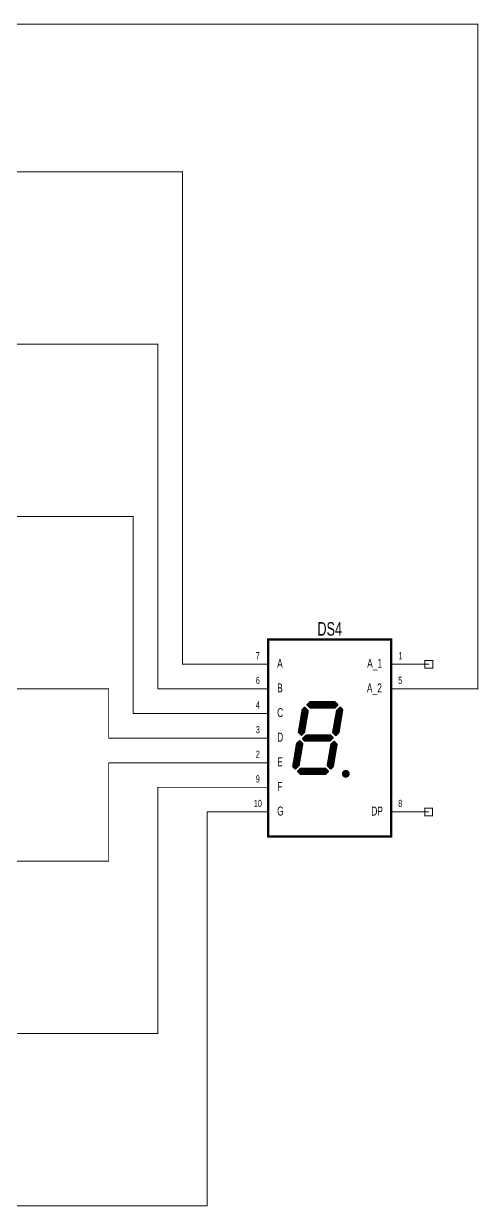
# Model space of a CAD drawing. Extents: x -9.1 to 18.8, y -6.3 to 0.3.
# Drawn here: x 16.955 to 18.802, y -4.602 to 0.202 of the extents above; entities that cross this region are included whole.
import ezdxf
from ezdxf.enums import TextEntityAlignment as Align

# ---------------------------------------------------------------- set-up
doc = ezdxf.new("R2010")
doc.units = 0
for name, color, linetype in [('Element', 253, 'CONTINUOUS'), ('Net', 50, 'CONTINUOUS'), ('Pin', 50, 'CONTINUOUS')]:
    doc.layers.add(name, color=color, linetype=linetype)

msp = doc.modelspace()

# ---------------------------------------------------------------- linework, layer by layer
at = {"layer": 'Element', "linetype": 'CONTINUOUS'}
for points, const_width in [([(17.9479, -2.3), (18.4479, -2.3), (18.4479, -3.1), (17.9479, -3.1), (17.9479, -2.3)], 0.0098), ([(18.0734, -2.676), (18.0884, -2.585)], 0.01), ([(18.0984, -2.59), (18.0834, -2.675)], 0.016), ([(18.0884, -2.585), (18.0964, -2.577)], 0.01), ([(18.1084, -2.589), (18.0934, -2.676)], 0.01), ([(18.0964, -2.577), (18.1084, -2.589)], 0.01), ([(18.1084, -2.565), (18.1184, -2.555)], 0.01), ([(18.1184, -2.575), (18.1084, -2.565)], 0.01), ([(18.2184, -2.565), (18.1184, -2.565)], 0.016), ([(18.1184, -2.555), (18.2184, -2.555)], 0.01), ([(18.2184, -2.575), (18.1184, -2.575)], 0.01), ([(18.2284, -2.589), (18.2124, -2.676)], 0.01), ([(18.2184, -2.555), (18.2284, -2.565)], 0.01), ([(18.2284, -2.565), (18.2184, -2.575)], 0.01), ([(18.2384, -2.59), (18.2234, -2.675)], 0.016), ([(18.2404, -2.577), (18.2284, -2.589)], 0.01), ([(18.2334, -2.677), (18.2484, -2.585)], 0.01), ([(18.2484, -2.585), (18.2404, -2.577)], 0.01), ([(18.0834, -2.686), (18.0734, -2.676)], 0.01), ([(18.0934, -2.676), (18.0834, -2.686)], 0.01), ([(18.0904, -2.703), (18.1034, -2.69)], 0.01), ([(18.1034, -2.69), (18.2014, -2.69)], 0.01), ([(18.2014, -2.69), (18.2094, -2.698)], 0.01), ([(18.2124, -2.676), (18.2234, -2.687)], 0.01), ([(18.2234, -2.687), (18.2334, -2.677)], 0.01), ([(18.0654, -2.724), (18.0504, -2.815)], 0.01), ([(18.0584, -2.815), (18.0734, -2.725)], 0.016), ([(18.0764, -2.713), (18.0654, -2.724)], 0.01), ([(18.0714, -2.81), (18.0864, -2.723)], 0.01), ([(18.0764, -2.713), (18.0864, -2.723)], 0.01), ([(18.0974, -2.71), (18.0904, -2.703)], 0.01), ([(18.0984, -2.7), (18.1984, -2.7)], 0.016), ([(18.1974, -2.71), (18.0974, -2.71)], 0.01), ([(18.2054, -2.726), (18.1904, -2.811)], 0.01), ([(18.2134, -2.73), (18.1984, -2.81)], 0.016), ([(18.2094, -2.698), (18.1974, -2.71)], 0.01), ([(18.2154, -2.716), (18.2054, -2.726)], 0.01), ([(18.2104, -2.815), (18.2254, -2.726)], 0.01), ([(18.2254, -2.726), (18.2154, -2.716)], 0.01), ([(18.0504, -2.815), (18.0584, -2.823)], 0.01), ([(18.0584, -2.823), (18.0714, -2.81)], 0.01), ([(18.0704, -2.835), (18.0804, -2.825)], 0.01), ([(18.0804, -2.845), (18.0704, -2.835)], 0.01), ([(18.0804, -2.825), (18.1804, -2.825)], 0.01), ([(18.1784, -2.835), (18.0834, -2.835)], 0.016), ([(18.1804, -2.825), (18.1904, -2.835)], 0.01), ([(18.1904, -2.835), (18.1804, -2.845)], 0.01), ([(18.1904, -2.811), (18.2024, -2.823)], 0.01), ([(18.2024, -2.823), (18.2104, -2.815)], 0.01), ([(18.2534, -2.845), (18.2539, -2.8481), (18.2553, -2.8509), (18.2575, -2.8531), (18.2603, -2.8545), (18.2634, -2.855), (18.2665, -2.8545), (18.2693, -2.8531), (18.2715, -2.8509), (18.2729, -2.8481), (18.2734, -2.845), (18.2729, -2.8419), (18.2715, -2.8391), (18.2693, -2.8369), (18.2665, -2.8355), (18.2634, -2.835), (18.2603, -2.8355), (18.2575, -2.8369), (18.2553, -2.8391), (18.2539, -2.8419), (18.2534, -2.845)], 0.012), ([(18.1804, -2.845), (18.0804, -2.845)], 0.01), ([(18.2584, -2.845), (18.2684, -2.845)], 0.012)]:
    msp.add_lwpolyline(points, dxfattribs=dict(at, const_width=const_width))
for points, const_width in [([(18.0859, -2.585, 1), (18.0909, -2.585, 1), (18.0859, -2.585, 1)], 0.005), ([(18.0859, -2.585, 1), (18.0909, -2.585, 1), (18.0859, -2.585, 1)], 0.005), ([(18.0944, -2.59, 1), (18.1024, -2.59, 1), (18.0944, -2.59, 1)], 0.008), ([(18.0939, -2.577, 1), (18.0989, -2.577, 1), (18.0939, -2.577, 1)], 0.005), ([(18.0939, -2.577, 1), (18.0989, -2.577, 1), (18.0939, -2.577, 1)], 0.005), ([(18.1059, -2.565, 1), (18.1109, -2.565, 1), (18.1059, -2.565, 1)], 0.005), ([(18.1059, -2.565, 1), (18.1109, -2.565, 1), (18.1059, -2.565, 1)], 0.005), ([(18.1059, -2.589, 1), (18.1109, -2.589, 1), (18.1059, -2.589, 1)], 0.005), ([(18.1059, -2.589, 1), (18.1109, -2.589, 1), (18.1059, -2.589, 1)], 0.005), ([(18.1144, -2.565, 1), (18.1224, -2.565, 1), (18.1144, -2.565, 1)], 0.008), ([(18.1159, -2.555, 1), (18.1209, -2.555, 1), (18.1159, -2.555, 1)], 0.005), ([(18.1159, -2.555, 1), (18.1209, -2.555, 1), (18.1159, -2.555, 1)], 0.005), ([(18.1159, -2.575, 1), (18.1209, -2.575, 1), (18.1159, -2.575, 1)], 0.005), ([(18.1159, -2.575, 1), (18.1209, -2.575, 1), (18.1159, -2.575, 1)], 0.005), ([(18.2144, -2.565, 1), (18.2224, -2.565, 1), (18.2144, -2.565, 1)], 0.008), ([(18.2159, -2.555, 1), (18.2209, -2.555, 1), (18.2159, -2.555, 1)], 0.005), ([(18.2159, -2.555, 1), (18.2209, -2.555, 1), (18.2159, -2.555, 1)], 0.005), ([(18.2159, -2.575, 1), (18.2209, -2.575, 1), (18.2159, -2.575, 1)], 0.005), ([(18.2159, -2.575, 1), (18.2209, -2.575, 1), (18.2159, -2.575, 1)], 0.005), ([(18.2259, -2.565, 1), (18.2309, -2.565, 1), (18.2259, -2.565, 1)], 0.005), ([(18.2259, -2.565, 1), (18.2309, -2.565, 1), (18.2259, -2.565, 1)], 0.005), ([(18.2259, -2.589, 1), (18.2309, -2.589, 1), (18.2259, -2.589, 1)], 0.005), ([(18.2259, -2.589, 1), (18.2309, -2.589, 1), (18.2259, -2.589, 1)], 0.005), ([(18.2344, -2.59, 1), (18.2424, -2.59, 1), (18.2344, -2.59, 1)], 0.008), ([(18.2379, -2.577, 1), (18.2429, -2.577, 1), (18.2379, -2.577, 1)], 0.005), ([(18.2379, -2.577, 1), (18.2429, -2.577, 1), (18.2379, -2.577, 1)], 0.005), ([(18.2459, -2.585, 1), (18.2509, -2.585, 1), (18.2459, -2.585, 1)], 0.005), ([(18.2459, -2.585, 1), (18.2509, -2.585, 1), (18.2459, -2.585, 1)], 0.005), ([(18.0709, -2.676, 1), (18.0759, -2.676, 1), (18.0709, -2.676, 1)], 0.005), ([(18.0709, -2.676, 1), (18.0759, -2.676, 1), (18.0709, -2.676, 1)], 0.005), ([(18.0794, -2.675, 1), (18.0874, -2.675, 1), (18.0794, -2.675, 1)], 0.008), ([(18.0809, -2.686, 1), (18.0859, -2.686, 1), (18.0809, -2.686, 1)], 0.005), ([(18.0809, -2.686, 1), (18.0859, -2.686, 1), (18.0809, -2.686, 1)], 0.005), ([(18.0909, -2.676, 1), (18.0959, -2.676, 1), (18.0909, -2.676, 1)], 0.005), ([(18.0909, -2.676, 1), (18.0959, -2.676, 1), (18.0909, -2.676, 1)], 0.005), ([(18.1009, -2.69, 1), (18.1059, -2.69, 1), (18.1009, -2.69, 1)], 0.005), ([(18.1009, -2.69, 1), (18.1059, -2.69, 1), (18.1009, -2.69, 1)], 0.005), ([(18.1989, -2.69, 1), (18.2039, -2.69, 1), (18.1989, -2.69, 1)], 0.005), ([(18.1989, -2.69, 1), (18.2039, -2.69, 1), (18.1989, -2.69, 1)], 0.005), ([(18.2099, -2.676, 1), (18.2149, -2.676, 1), (18.2099, -2.676, 1)], 0.005), ([(18.2099, -2.676, 1), (18.2149, -2.676, 1), (18.2099, -2.676, 1)], 0.005), ([(18.2194, -2.675, 1), (18.2274, -2.675, 1), (18.2194, -2.675, 1)], 0.008), ([(18.2209, -2.687, 1), (18.2259, -2.687, 1), (18.2209, -2.687, 1)], 0.005), ([(18.2209, -2.687, 1), (18.2259, -2.687, 1), (18.2209, -2.687, 1)], 0.005), ([(18.2309, -2.677, 1), (18.2359, -2.677, 1), (18.2309, -2.677, 1)], 0.005), ([(18.2309, -2.677, 1), (18.2359, -2.677, 1), (18.2309, -2.677, 1)], 0.005), ([(18.0629, -2.724, 1), (18.0679, -2.724, 1), (18.0629, -2.724, 1)], 0.005), ([(18.0629, -2.724, 1), (18.0679, -2.724, 1), (18.0629, -2.724, 1)], 0.005), ([(18.0694, -2.725, 1), (18.0774, -2.725, 1), (18.0694, -2.725, 1)], 0.008), ([(18.0739, -2.713, 1), (18.0789, -2.713, 1), (18.0739, -2.713, 1)], 0.005), ([(18.0739, -2.713, 1), (18.0789, -2.713, 1), (18.0739, -2.713, 1)], 0.005), ([(18.0839, -2.723, 1), (18.0889, -2.723, 1), (18.0839, -2.723, 1)], 0.005), ([(18.0839, -2.723, 1), (18.0889, -2.723, 1), (18.0839, -2.723, 1)], 0.005), ([(18.0879, -2.703, 1), (18.0929, -2.703, 1), (18.0879, -2.703, 1)], 0.005), ([(18.0879, -2.703, 1), (18.0929, -2.703, 1), (18.0879, -2.703, 1)], 0.005), ([(18.0944, -2.7, 1), (18.1024, -2.7, 1), (18.0944, -2.7, 1)], 0.008), ([(18.0949, -2.71, 1), (18.0999, -2.71, 1), (18.0949, -2.71, 1)], 0.005), ([(18.0949, -2.71, 1), (18.0999, -2.71, 1), (18.0949, -2.71, 1)], 0.005), ([(18.1944, -2.7, 1), (18.2024, -2.7, 1), (18.1944, -2.7, 1)], 0.008), ([(18.1949, -2.71, 1), (18.1999, -2.71, 1), (18.1949, -2.71, 1)], 0.005), ([(18.1949, -2.71, 1), (18.1999, -2.71, 1), (18.1949, -2.71, 1)], 0.005), ([(18.2029, -2.726, 1), (18.2079, -2.726, 1), (18.2029, -2.726, 1)], 0.005), ([(18.2029, -2.726, 1), (18.2079, -2.726, 1), (18.2029, -2.726, 1)], 0.005), ([(18.2069, -2.698, 1), (18.2119, -2.698, 1), (18.2069, -2.698, 1)], 0.005), ([(18.2069, -2.698, 1), (18.2119, -2.698, 1), (18.2069, -2.698, 1)], 0.005), ([(18.2094, -2.73, 1), (18.2174, -2.73, 1), (18.2094, -2.73, 1)], 0.008), ([(18.2129, -2.716, 1), (18.2179, -2.716, 1), (18.2129, -2.716, 1)], 0.005), ([(18.2129, -2.716, 1), (18.2179, -2.716, 1), (18.2129, -2.716, 1)], 0.005), ([(18.2229, -2.726, 1), (18.2279, -2.726, 1), (18.2229, -2.726, 1)], 0.005), ([(18.2229, -2.726, 1), (18.2279, -2.726, 1), (18.2229, -2.726, 1)], 0.005), ([(18.0479, -2.815, 1), (18.0529, -2.815, 1), (18.0479, -2.815, 1)], 0.005), ([(18.0479, -2.815, 1), (18.0529, -2.815, 1), (18.0479, -2.815, 1)], 0.005), ([(18.0544, -2.815, 1), (18.0624, -2.815, 1), (18.0544, -2.815, 1)], 0.008), ([(18.0559, -2.823, 1), (18.0609, -2.823, 1), (18.0559, -2.823, 1)], 0.005), ([(18.0559, -2.823, 1), (18.0609, -2.823, 1), (18.0559, -2.823, 1)], 0.005), ([(18.0679, -2.835, 1), (18.0729, -2.835, 1), (18.0679, -2.835, 1)], 0.005), ([(18.0679, -2.835, 1), (18.0729, -2.835, 1), (18.0679, -2.835, 1)], 0.005), ([(18.0689, -2.81, 1), (18.0739, -2.81, 1), (18.0689, -2.81, 1)], 0.005), ([(18.0689, -2.81, 1), (18.0739, -2.81, 1), (18.0689, -2.81, 1)], 0.005), ([(18.0779, -2.825, 1), (18.0829, -2.825, 1), (18.0779, -2.825, 1)], 0.005), ([(18.0779, -2.825, 1), (18.0829, -2.825, 1), (18.0779, -2.825, 1)], 0.005), ([(18.0794, -2.835, 1), (18.0874, -2.835, 1), (18.0794, -2.835, 1)], 0.008), ([(18.1744, -2.835, 1), (18.1824, -2.835, 1), (18.1744, -2.835, 1)], 0.008), ([(18.1779, -2.825, 1), (18.1829, -2.825, 1), (18.1779, -2.825, 1)], 0.005), ([(18.1779, -2.825, 1), (18.1829, -2.825, 1), (18.1779, -2.825, 1)], 0.005), ([(18.1879, -2.811, 1), (18.1929, -2.811, 1), (18.1879, -2.811, 1)], 0.005), ([(18.1879, -2.811, 1), (18.1929, -2.811, 1), (18.1879, -2.811, 1)], 0.005), ([(18.1879, -2.835, 1), (18.1929, -2.835, 1), (18.1879, -2.835, 1)], 0.005), ([(18.1879, -2.835, 1), (18.1929, -2.835, 1), (18.1879, -2.835, 1)], 0.005), ([(18.1944, -2.81, 1), (18.2024, -2.81, 1), (18.1944, -2.81, 1)], 0.008), ([(18.1999, -2.823, 1), (18.2049, -2.823, 1), (18.1999, -2.823, 1)], 0.005), ([(18.1999, -2.823, 1), (18.2049, -2.823, 1), (18.1999, -2.823, 1)], 0.005), ([(18.2079, -2.815, 1), (18.2129, -2.815, 1), (18.2079, -2.815, 1)], 0.005), ([(18.2079, -2.815, 1), (18.2129, -2.815, 1), (18.2079, -2.815, 1)], 0.005), ([(18.0779, -2.845, 1), (18.0829, -2.845, 1), (18.0779, -2.845, 1)], 0.005), ([(18.0779, -2.845, 1), (18.0829, -2.845, 1), (18.0779, -2.845, 1)], 0.005), ([(18.1779, -2.845, 1), (18.1829, -2.845, 1), (18.1779, -2.845, 1)], 0.005), ([(18.1779, -2.845, 1), (18.1829, -2.845, 1), (18.1779, -2.845, 1)], 0.005), ([(18.2504, -2.845, 1), (18.2564, -2.845, 1), (18.2504, -2.845, 1)], 0.006), ([(18.2554, -2.845, 1), (18.2614, -2.845, 1), (18.2554, -2.845, 1)], 0.006), ([(18.2654, -2.845, 1), (18.2714, -2.845, 1), (18.2654, -2.845, 1)], 0.006)]:
    msp.add_lwpolyline(points, format="xyb", dxfattribs=dict(at, const_width=const_width))
at = {"layer": 'Net', "linetype": 'CONTINUOUS', "const_width": 0.0039}
for points in [[(12.6, 0.2), (18.8, 0.2)], [(18.8, 0.2), (18.8, -2.5)], [(16.7, -0.4), (17.6, -0.4)], [(17.6, -0.4), (17.6, -2.4)], [(16.7, -1.1), (17.5, -1.1)], [(17.5, -1.1), (17.5, -2.5)], [(16.7, -1.8), (17.4, -1.8)], [(17.4, -1.8), (17.4, -2.6)], [(17.6, -2.4), (17.7953, -2.4)], [(16.7, -2.5), (17.3, -2.5)], [(17.3, -2.5), (17.3, -2.7)], [(17.5, -2.5), (17.7953, -2.5)], [(18.8, -2.5), (18.5999, -2.5)], [(17.4, -2.6), (17.7953, -2.6)], [(17.3, -2.7), (17.7953, -2.7)], [(17.3, -3.2), (17.3, -2.8)], [(17.3, -2.8), (17.7953, -2.8)], [(17.5, -3.9), (17.5, -2.9)], [(17.5, -2.9), (17.7953, -2.9)], [(17.7, -4.6), (17.7, -3)], [(17.7, -3), (17.7953, -3)], [(16.7, -3.2), (17.3, -3.2)], [(16.7, -3.9), (17.5, -3.9)], [(16.7, -4.6), (17.7, -4.6)]]:
    msp.add_lwpolyline(points, dxfattribs=at)
at = {"layer": 'Net', "linetype": 'CONTINUOUS', "const_width": 0.002}
for points in [[(18.799, 0.2, 1), (18.801, 0.2, 1), (18.799, 0.2, 1)], [(18.799, 0.2, 1), (18.801, 0.2, 1), (18.799, 0.2, 1)], [(17.599, -0.4, 1), (17.601, -0.4, 1), (17.599, -0.4, 1)], [(17.599, -0.4, 1), (17.601, -0.4, 1), (17.599, -0.4, 1)], [(17.499, -1.1, 1), (17.501, -1.1, 1), (17.499, -1.1, 1)], [(17.499, -1.1, 1), (17.501, -1.1, 1), (17.499, -1.1, 1)], [(17.399, -1.8, 1), (17.401, -1.8, 1), (17.399, -1.8, 1)], [(17.399, -1.8, 1), (17.401, -1.8, 1), (17.399, -1.8, 1)], [(17.599, -2.4, 1), (17.601, -2.4, 1), (17.599, -2.4, 1)], [(17.599, -2.4, 1), (17.601, -2.4, 1), (17.599, -2.4, 1)], [(17.7943, -2.4, 1), (17.7963, -2.4, 1), (17.7943, -2.4, 1)], [(17.299, -2.5, 1), (17.301, -2.5, 1), (17.299, -2.5, 1)], [(17.299, -2.5, 1), (17.301, -2.5, 1), (17.299, -2.5, 1)], [(17.499, -2.5, 1), (17.501, -2.5, 1), (17.499, -2.5, 1)], [(17.499, -2.5, 1), (17.501, -2.5, 1), (17.499, -2.5, 1)], [(17.7943, -2.5, 1), (17.7963, -2.5, 1), (17.7943, -2.5, 1)], [(18.5989, -2.5, 1), (18.6008, -2.5, 1), (18.5989, -2.5, 1)], [(18.799, -2.5, 1), (18.801, -2.5, 1), (18.799, -2.5, 1)], [(18.799, -2.5, 1), (18.801, -2.5, 1), (18.799, -2.5, 1)], [(17.399, -2.6, 1), (17.401, -2.6, 1), (17.399, -2.6, 1)], [(17.399, -2.6, 1), (17.401, -2.6, 1), (17.399, -2.6, 1)], [(17.7943, -2.6, 1), (17.7963, -2.6, 1), (17.7943, -2.6, 1)], [(17.299, -2.7, 1), (17.301, -2.7, 1), (17.299, -2.7, 1)], [(17.299, -2.7, 1), (17.301, -2.7, 1), (17.299, -2.7, 1)], [(17.7943, -2.7, 1), (17.7963, -2.7, 1), (17.7943, -2.7, 1)], [(17.299, -2.8, 1), (17.301, -2.8, 1), (17.299, -2.8, 1)], [(17.299, -2.8, 1), (17.301, -2.8, 1), (17.299, -2.8, 1)], [(17.7943, -2.8, 1), (17.7963, -2.8, 1), (17.7943, -2.8, 1)], [(17.499, -2.9, 1), (17.501, -2.9, 1), (17.499, -2.9, 1)], [(17.499, -2.9, 1), (17.501, -2.9, 1), (17.499, -2.9, 1)], [(17.7943, -2.9, 1), (17.7963, -2.9, 1), (17.7943, -2.9, 1)], [(17.699, -3, 1), (17.701, -3, 1), (17.699, -3, 1)], [(17.699, -3, 1), (17.701, -3, 1), (17.699, -3, 1)], [(17.7943, -3, 1), (17.7963, -3, 1), (17.7943, -3, 1)], [(17.299, -3.2, 1), (17.301, -3.2, 1), (17.299, -3.2, 1)], [(17.299, -3.2, 1), (17.301, -3.2, 1), (17.299, -3.2, 1)], [(17.499, -3.9, 1), (17.501, -3.9, 1), (17.499, -3.9, 1)], [(17.499, -3.9, 1), (17.501, -3.9, 1), (17.499, -3.9, 1)], [(17.699, -4.6, 1), (17.701, -4.6, 1), (17.699, -4.6, 1)], [(17.699, -4.6, 1), (17.701, -4.6, 1), (17.699, -4.6, 1)]]:
    msp.add_lwpolyline(points, format="xyb", dxfattribs=at)
at = {"layer": 'Pin', "linetype": 'CONTINUOUS', "const_width": 0.002}
for points in [[(17.7943, -2.4, 1), (17.7963, -2.4, 1), (17.7943, -2.4, 1)], [(17.9443, -2.4, 1), (17.9463, -2.4, 1), (17.9443, -2.4, 1)], [(18.4499, -2.4, 1), (18.4518, -2.4, 1), (18.4499, -2.4, 1)], [(18.5999, -2.4, 1), (18.6018, -2.4, 1), (18.5999, -2.4, 1)], [(17.7943, -2.5, 1), (17.7963, -2.5, 1), (17.7943, -2.5, 1)], [(17.9443, -2.5, 1), (17.9463, -2.5, 1), (17.9443, -2.5, 1)], [(18.4489, -2.5, 1), (18.4508, -2.5, 1), (18.4489, -2.5, 1)], [(18.5989, -2.5, 1), (18.6008, -2.5, 1), (18.5989, -2.5, 1)], [(17.7943, -2.6, 1), (17.7963, -2.6, 1), (17.7943, -2.6, 1)], [(17.9443, -2.6, 1), (17.9463, -2.6, 1), (17.9443, -2.6, 1)], [(17.7943, -2.7, 1), (17.7963, -2.7, 1), (17.7943, -2.7, 1)], [(17.9443, -2.7, 1), (17.9463, -2.7, 1), (17.9443, -2.7, 1)], [(17.7943, -2.8, 1), (17.7963, -2.8, 1), (17.7943, -2.8, 1)], [(17.9443, -2.8, 1), (17.9463, -2.8, 1), (17.9443, -2.8, 1)], [(17.7943, -2.9, 1), (17.7963, -2.9, 1), (17.7943, -2.9, 1)], [(17.9443, -2.9, 1), (17.9463, -2.9, 1), (17.9443, -2.9, 1)], [(17.7943, -3, 1), (17.7963, -3, 1), (17.7943, -3, 1)], [(17.9443, -3, 1), (17.9463, -3, 1), (17.9443, -3, 1)], [(18.449, -3, 1), (18.451, -3, 1), (18.449, -3, 1)], [(18.599, -3, 1), (18.601, -3, 1), (18.599, -3, 1)]]:
    msp.add_lwpolyline(points, format="xyb", dxfattribs=at)
at = {"layer": 'Pin', "linetype": 'CONTINUOUS', "const_width": 0.0039}
for points in [[(17.9453, -2.4), (17.7953, -2.4)], [(18.4509, -2.4), (18.6009, -2.4)], [(18.5851, -2.3843), (18.6166, -2.3843), (18.6166, -2.4157), (18.5851, -2.4157), (18.5851, -2.3843)], [(17.9453, -2.5), (17.7953, -2.5)], [(18.4499, -2.5), (18.5999, -2.5)], [(17.9453, -2.6), (17.7953, -2.6)], [(17.9453, -2.7), (17.7953, -2.7)], [(17.9453, -2.8), (17.7953, -2.8)], [(17.9453, -2.9), (17.7953, -2.9)], [(17.9453, -3), (17.7953, -3)], [(18.45, -3), (18.6, -3)], [(18.5843, -2.9843), (18.6157, -2.9843), (18.6157, -3.0157), (18.5843, -3.0157), (18.5843, -2.9843)]]:
    msp.add_lwpolyline(points, dxfattribs=at)

# ---------------------------------------------------------------- texts
at = {"layer": 'Element', "width": 0.7}
msp.add_text('DS4', height=0.0547, dxfattribs=at).set_placement((18.1981, -2.3), align=Align.BOTTOM_CENTER)
at = {"layer": 'Pin', "width": 0.7}
for s, height, p in [('7', 0.0292, (17.8977, -2.3508)), ('1', 0.0292, (18.4771, -2.3508)), ('A', 0.0365, (17.9846, -2.3781)), ('A_1', 0.0365, (18.3502, -2.3781)), ('6', 0.0292, (17.8977, -2.4508)), ('B', 0.0365, (17.9846, -2.4781)), ('A_2', 0.0365, (18.3492, -2.4781)), ('5', 0.0292, (18.4761, -2.4508)), ('4', 0.0292, (17.8977, -2.5508)), ('C', 0.0365, (17.9846, -2.5781)), ('3', 0.0292, (17.8977, -2.6508)), ('D', 0.0365, (17.9846, -2.6781)), ('2', 0.0292, (17.8977, -2.7508)), ('E', 0.0365, (17.9846, -2.7781)), ('9', 0.0292, (17.8977, -2.8508)), ('F', 0.0365, (17.9846, -2.8781)), ('10', 0.0292, (17.8895, -2.9508)), ('G', 0.0365, (17.9846, -2.9781)), ('DP', 0.0365, (18.3669, -2.9781)), ('8', 0.0292, (18.4762, -2.9508))]:
    msp.add_text(s, height=height, dxfattribs=at).set_placement(p, align=Align.TOP_LEFT)

doc.saveas('drawing.dxf')
